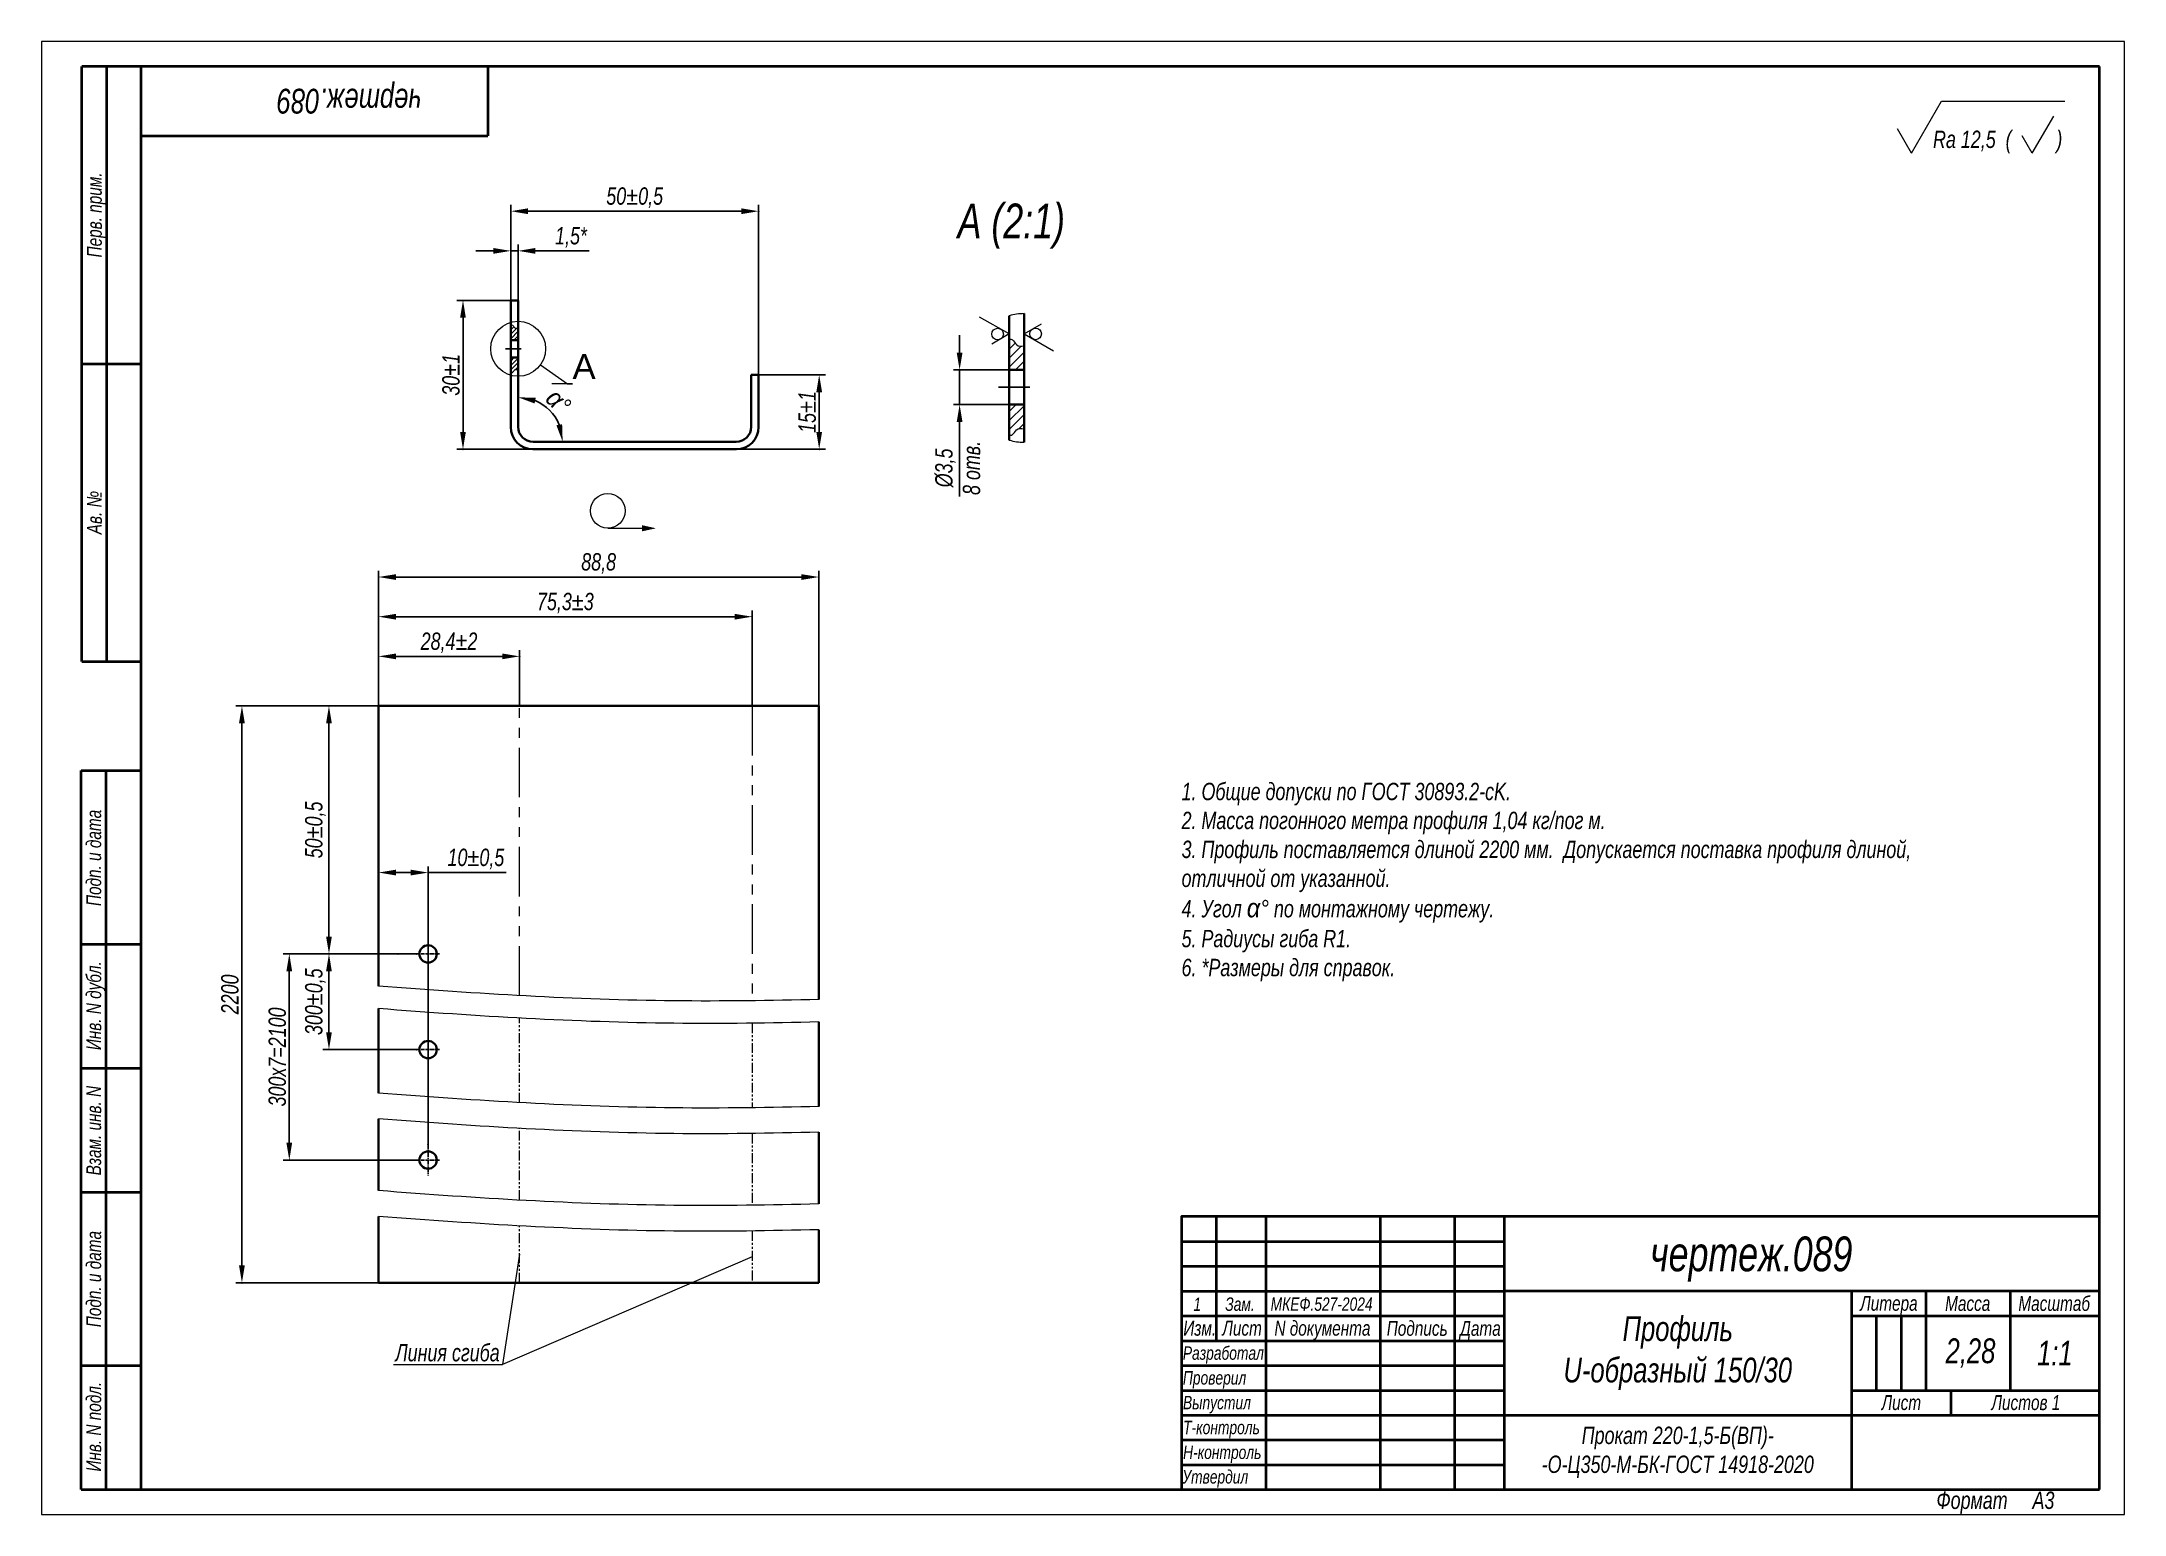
# Model space of a CAD drawing. Header units: millimetres. Extents: x 8635 to 18224, y 1761 to 2058.
# Drawn here: x 8634.8 to 9054.8, y 1761 to 2058 of the extents above; entities outside this region: 3.
import ezdxf
from ezdxf import colors
from ezdxf.entities.mleader import LeaderData, LeaderLine
from ezdxf.math import Vec2, Vec3

# ---------------------------------------------------------------- set-up
doc = ezdxf.new("R2010")
doc.units = ezdxf.units.MM
doc.linetypes.add('LT_03', pattern=[10.16, 6.35, -1.27, 1.27, -1.27])
doc.linetypes.add('LT_04', pattern=[20, 10, -2, 2, -2, 2, -2])
doc.layers.add('Layer_01', color=7, linetype='Continuous', plot=False)
for name, color, linetype, lineweight in [('Layer_02', 5, 'Continuous', 13), ('Layer_03', 1, 'Continuous', 15), ('Layer_05', 5, 'Continuous', 13), ('Layer_07', 5, 'LT_04', 15), ('Layer_08', 7, 'Continuous', 35), ('Layer_09', 6, 'Continuous', 13), ('Layer_10', 7, 'Continuous', 40)]:
    doc.layers.add(name, color=color, linetype=linetype, lineweight=lineweight)
doc.layers.add('Layer_04', color=1, linetype='LT_03')
doc.styles.get("Standard").update_dxf_attribs({"font": 'arial.ttf'})
doc.styles.add('Style_01', font='ARIALNI.TTF', dxfattribs={"width": 0.9, "height": 3.5})
doc.dimstyles.new('DimStyle_01', dxfattribs={"dimtxt": 3.5, "dimasz": 3.5, "dimexe": 1.25, "dimexo": 0, "dimtad": 1, "dimdec": 1, "dimlfac": 0.5, "dimtxsty": 'Style_01', "dimcen": 2.5, "dimazin": 3, "dimtfac": 1, "dimtdec": 1, "dimtmove": 0, "dimatfit": 3})
doc.dimstyles.new('DimStyle_02', dxfattribs={"dimtxt": 3.5, "dimasz": 3.5, "dimexe": 1.25, "dimexo": 0, "dimtad": 1, "dimdec": 1, "dimtxsty": 'Style_01', "dimcen": 0, "dimazin": 3, "dimtfac": 1, "dimtdec": 1, "dimtmove": 0, "dimatfit": 3})

# ---------------------------------------------------------------- blocks, each defined once
blk = doc.blocks.new('*D14')
at = {"layer": 'Layer_01', "color": 0}
for p in [(8779.4, 2023.82), (8729.4, 2005.82), (8779.4, 1990.82)]:
    blk.add_point(p, dxfattribs=at)
at = {"layer": 'Layer_03', "color": 0, "lineweight": -2}
for p, q in [((8729.4, 2005.82), (8729.4, 2025.07)), ((8779.4, 1990.82), (8779.4, 2025.07)), ((8732.9, 2023.82), (8775.9, 2023.82))]:
    blk.add_line(p, q, dxfattribs=at)
at = {"layer": 'Layer_03', "color": 0}
for points in [[(8732.9, 2024.4), (8732.9, 2023.23), (8729.4, 2023.82)], [(8775.9, 2024.4), (8775.9, 2023.23), (8779.4, 2023.82)]]:
    blk.add_solid(points, dxfattribs=at)
at = {"layer": 'Layer_03', "color": 0, "insert": (8754.4, 2026.55), "char_height": 3.5, "attachment_point": 5, "style": 'Style_01'}
blk.add_mtext('\\A1;50{\\A0;%%P0,5}', dxfattribs=at)
blk = doc.blocks.new('*D15')
at = {"layer": 'Layer_01', "color": 0}
for p in [(8729.4, 2005.82), (8719.78, 1975.82), (8733.9, 1975.82)]:
    blk.add_point(p, dxfattribs=at)
at = {"layer": 'Layer_03', "color": 0, "lineweight": -2}
for p, q in [((8729.4, 2005.82), (8718.53, 2005.82)), ((8719.78, 2002.32), (8719.78, 1979.32)), ((8733.9, 1975.82), (8718.53, 1975.82))]:
    blk.add_line(p, q, dxfattribs=at)
at = {"layer": 'Layer_03', "color": 0}
for points in [[(8719.19, 2002.32), (8720.36, 2002.32), (8719.78, 2005.82)], [(8719.19, 1979.32), (8720.36, 1979.32), (8719.78, 1975.82)]]:
    blk.add_solid(points, dxfattribs=at)
at = {"layer": 'Layer_03', "color": 0, "insert": (8717.37, 1990.82), "char_height": 3.5, "attachment_point": 5, "rotation": 90, "style": 'Style_01'}
blk.add_mtext('\\A1;30{\\A0;%%P1}', dxfattribs=at)
blk = doc.blocks.new('*D16')
at = {"layer": 'Layer_01', "color": 0}
for p in [(8730.9, 2015.82), (8729.4, 2005.82), (8730.9, 2005.82)]:
    blk.add_point(p, dxfattribs=at)
at = {"layer": 'Layer_03', "color": 0, "lineweight": -2}
for p, q in [((8729.4, 2005.82), (8729.4, 2017.07)), ((8730.9, 2005.82), (8730.9, 2017.07)), ((8725.9, 2015.82), (8722.4, 2015.82)), ((8729.4, 2015.82), (8730.9, 2015.82)), ((8734.4, 2015.82), (8745.21, 2015.82))]:
    blk.add_line(p, q, dxfattribs=at)
at = {"layer": 'Layer_03', "color": 0}
for points in [[(8725.9, 2016.4), (8725.9, 2015.23), (8729.4, 2015.82)], [(8734.4, 2016.4), (8734.4, 2015.23), (8730.9, 2015.82)]]:
    blk.add_solid(points, dxfattribs=at)
at = {"layer": 'Layer_03', "color": 0, "insert": (8741.56, 2018.55), "char_height": 3.5, "attachment_point": 5, "style": 'Style_01'}
blk.add_mtext('\\A1;1,5*', dxfattribs=at)
blk = doc.blocks.new('_None')
blk = doc.blocks.new('*D7')
at = {"layer": 'Layer_01', "color": 0}
for p in [(8692.75, 1924.04), (8702.75, 1924.04), (8710.46, 1874.04)]:
    blk.add_point(p, dxfattribs=at)
at = {"layer": 'Layer_03', "color": 0, "lineweight": -2}
for p, q in [((8702.75, 1924.04), (8691.5, 1924.04)), ((8692.75, 1877.54), (8692.75, 1920.54)), ((8710.46, 1874.04), (8691.5, 1874.04))]:
    blk.add_line(p, q, dxfattribs=at)
at = {"layer": 'Layer_03', "color": 0}
for points in [[(8692.17, 1920.54), (8693.33, 1920.54), (8692.75, 1924.04)], [(8692.17, 1877.54), (8693.33, 1877.54), (8692.75, 1874.04)]]:
    blk.add_solid(points, dxfattribs=at)
at = {"layer": 'Layer_03', "color": 0, "insert": (8690.01, 1899.04), "char_height": 3.5, "attachment_point": 5, "rotation": 90, "style": 'Style_01'}
blk.add_mtext('\\A1;50{\\A0;%%P0,5}', dxfattribs=at)
blk = doc.blocks.new('*D8')
at = {"layer": 'Layer_01', "color": 0}
for p in [(8692.75, 1874.04), (8710.46, 1874.04), (8710.46, 1854.74)]:
    blk.add_point(p, dxfattribs=at)
at = {"layer": 'Layer_03', "color": 0, "lineweight": -2}
for p, q in [((8710.46, 1874.04), (8691.5, 1874.04)), ((8692.75, 1858.24), (8692.75, 1870.54)), ((8710.46, 1854.74), (8691.5, 1854.74))]:
    blk.add_line(p, q, dxfattribs=at)
at = {"layer": 'Layer_03', "color": 0}
for points in [[(8692.17, 1870.54), (8693.33, 1870.54), (8692.75, 1874.04)], [(8692.17, 1858.24), (8693.33, 1858.24), (8692.75, 1854.74)]]:
    blk.add_solid(points, dxfattribs=at)
at = {"layer": 'Layer_03', "color": 0, "insert": (8690.01, 1864.39), "char_height": 3.5, "attachment_point": 5, "rotation": 90, "style": 'Style_01'}
blk.add_mtext('300%%P0,5', dxfattribs=at)
blk = doc.blocks.new('*D9')
at = {"layer": 'Layer_01', "color": 0}
for p in [(8706.64, 1874.04), (8684.75, 1832.45), (8711, 1832.45)]:
    blk.add_point(p, dxfattribs=at)
at = {"layer": 'Layer_03', "color": 0, "lineweight": -2}
for p, q in [((8706.64, 1874.04), (8683.5, 1874.04)), ((8684.75, 1870.54), (8684.75, 1835.95)), ((8711, 1832.45), (8683.5, 1832.45))]:
    blk.add_line(p, q, dxfattribs=at)
at = {"layer": 'Layer_03', "color": 0}
for points in [[(8684.17, 1870.54), (8685.33, 1870.54), (8684.75, 1874.04)], [(8684.17, 1835.95), (8685.33, 1835.95), (8684.75, 1832.45)]]:
    blk.add_solid(points, dxfattribs=at)
at = {"layer": 'Layer_03', "color": 0, "insert": (8682.34, 1853.25), "char_height": 3.5, "attachment_point": 5, "rotation": 90, "style": 'Style_01'}
blk.add_mtext('300х7=2100', dxfattribs=at)
blk = doc.blocks.new('*D17')
at = {"layer": 'Layer_01', "color": 0}
for p in [(8829.93, 1991.81), (8819.93, 1984.81), (8829.93, 1984.81)]:
    blk.add_point(p, dxfattribs=at)
at = {"layer": 'Layer_03', "color": 0, "lineweight": -2}
for p, q in [((8819.93, 1995.31), (8819.93, 1998.81)), ((8829.93, 1991.81), (8818.68, 1991.81)), ((8819.93, 1991.81), (8819.93, 1984.81)), ((8829.93, 1984.81), (8818.68, 1984.81)), ((8819.93, 1981.31), (8819.93, 1966.27))]:
    blk.add_line(p, q, dxfattribs=at)
at = {"layer": 'Layer_03', "color": 0}
for points in [[(8819.34, 1995.31), (8820.51, 1995.31), (8819.93, 1991.81)], [(8819.34, 1981.31), (8820.51, 1981.31), (8819.93, 1984.81)]]:
    blk.add_solid(points, dxfattribs=at)
at = {"layer": 'Layer_03', "color": 0, "char_height": 3.5, "attachment_point": 5, "rotation": 90, "style": 'Style_01'}
for s, insert in [('%%C3,5', (8817.08, 1972.04)), ('8 отв.', (8822.34, 1972.04))]:
    blk.add_mtext(s, dxfattribs=dict(at, insert=insert))
blk = doc.blocks.new('*D13')
at = {"layer": 'Layer_01', "color": 0}
for p in [(8730.9, 2005.82), (8730.9, 1980.32), (8738.68, 1981.81), (8733.9, 1977.32), (8774.9, 1977.32)]:
    blk.add_point(p, dxfattribs=at)
at = {"layer": 'Layer_03', "color": 0, "lineweight": -2}
blk.add_arc((8730.9, 1977.32), 8.98, 22.4857, 67.5143, dxfattribs=at)
at = {"layer": 'Layer_03', "color": 0}
for points in [[(8734.22, 1985.04), (8734.45, 1986.18), (8730.9, 1986.29)], [(8739.77, 1980.86), (8738.62, 1980.64), (8739.88, 1977.32)]]:
    blk.add_solid(points, dxfattribs=at)
at = {"layer": 'Layer_03', "color": 0, "insert": (8739.05, 1985.47), "char_height": 3.5, "attachment_point": 5, "rotation": 315, "style": 'Style_01'}
blk.add_mtext('\\A1;{\\fArial|b0|i1|c0|p34;\\H1.08333x;α\\fArial Narrow|b0|i1|c204|p34;\\H0.92308x;%%D}', dxfattribs=at)
blk = doc.blocks.new('*D11')
at = {"layer": 'Layer_01', "color": 0}
for p in [(8702.75, 1950.04), (8702.75, 1924.04), (8791.53, 1924.04)]:
    blk.add_point(p, dxfattribs=at)
at = {"layer": 'Layer_03', "color": 0, "lineweight": -2}
for p, q in [((8702.75, 1924.04), (8702.75, 1951.29)), ((8788.03, 1950.04), (8706.25, 1950.04)), ((8791.53, 1924.04), (8791.53, 1951.29))]:
    blk.add_line(p, q, dxfattribs=at)
at = {"layer": 'Layer_03', "color": 0}
for points in [[(8706.25, 1950.62), (8706.25, 1949.46), (8702.75, 1950.04)], [(8788.03, 1950.62), (8788.03, 1949.46), (8791.53, 1950.04)]]:
    blk.add_solid(points, dxfattribs=at)
at = {"layer": 'Layer_03', "color": 0, "insert": (8747.14, 1952.78), "char_height": 3.5, "attachment_point": 5, "style": 'Style_01'}
blk.add_mtext('\\A1;88,8', dxfattribs=at)
blk = doc.blocks.new('*D4')
at = {"layer": 'Layer_01', "color": 0}
for p in [(8731.19, 1934.04), (8702.75, 1924.04), (8731.19, 1924.04)]:
    blk.add_point(p, dxfattribs=at)
at = {"layer": 'Layer_03', "color": 0, "lineweight": -2}
for p, q in [((8702.75, 1924.04), (8702.75, 1935.29)), ((8706.25, 1934.04), (8727.69, 1934.04)), ((8731.19, 1924.04), (8731.19, 1935.29))]:
    blk.add_line(p, q, dxfattribs=at)
at = {"layer": 'Layer_03', "color": 0}
for points in [[(8706.25, 1934.62), (8706.25, 1933.46), (8702.75, 1934.04)], [(8727.69, 1934.62), (8727.69, 1933.46), (8731.19, 1934.04)]]:
    blk.add_solid(points, dxfattribs=at)
at = {"layer": 'Layer_03', "color": 0, "insert": (8716.97, 1936.78), "char_height": 3.5, "attachment_point": 5, "style": 'Style_01'}
blk.add_mtext('\\A1;28,4%%P2', dxfattribs=at)
blk = doc.blocks.new('*D5')
at = {"layer": 'Layer_01', "color": 0}
for p in [(8778.08, 1942.04), (8702.75, 1924.04), (8778.08, 1924.04)]:
    blk.add_point(p, dxfattribs=at)
at = {"layer": 'Layer_03', "color": 0, "lineweight": -2}
for p, q in [((8702.75, 1924.04), (8702.75, 1943.29)), ((8706.25, 1942.04), (8774.58, 1942.04)), ((8778.08, 1924.04), (8778.08, 1943.29))]:
    blk.add_line(p, q, dxfattribs=at)
at = {"layer": 'Layer_03', "color": 0}
for points in [[(8706.25, 1942.62), (8706.25, 1941.46), (8702.75, 1942.04)], [(8774.58, 1942.62), (8774.58, 1941.46), (8778.08, 1942.04)]]:
    blk.add_solid(points, dxfattribs=at)
at = {"layer": 'Layer_03', "color": 0, "insert": (8740.42, 1944.78), "char_height": 3.5, "attachment_point": 5, "style": 'Style_01'}
blk.add_mtext('\\A1;75,3%%P3', dxfattribs=at)
blk = doc.blocks.new('*D6')
at = {"layer": 'Layer_01', "color": 0}
for p in [(8702.75, 1890.44), (8702.75, 1874.04), (8712.75, 1835.57)]:
    blk.add_point(p, dxfattribs=at)
at = {"layer": 'Layer_03', "color": 0, "lineweight": -2}
for p, q in [((8702.75, 1874.04), (8702.75, 1891.69)), ((8706.25, 1890.44), (8709.25, 1890.44)), ((8712.75, 1835.57), (8712.75, 1891.69)), ((8712.75, 1890.44), (8728.5, 1890.44))]:
    blk.add_line(p, q, dxfattribs=at)
at = {"layer": 'Layer_03', "color": 0}
for points in [[(8706.25, 1891.02), (8706.25, 1889.86), (8702.75, 1890.44)], [(8709.25, 1891.02), (8709.25, 1889.86), (8712.75, 1890.44)]]:
    blk.add_solid(points, dxfattribs=at)
at = {"layer": 'Layer_03', "color": 0, "insert": (8722.38, 1893.18), "char_height": 3.5, "attachment_point": 5, "style": 'Style_01'}
blk.add_mtext('\\A1;10{\\A0;%%P0,5}', dxfattribs=at)
blk = doc.blocks.new('*D12')
at = {"layer": 'Layer_01', "color": 0}
for p in [(8779.4, 1990.82), (8774.9, 1975.82), (8791.61, 1975.82)]:
    blk.add_point(p, dxfattribs=at)
at = {"layer": 'Layer_03', "color": 0, "lineweight": -2}
for p, q in [((8779.4, 1990.82), (8792.86, 1990.82)), ((8791.61, 1987.32), (8791.61, 1979.32)), ((8774.9, 1975.82), (8792.86, 1975.82))]:
    blk.add_line(p, q, dxfattribs=at)
at = {"layer": 'Layer_03', "color": 0}
for points in [[(8791.03, 1987.32), (8792.19, 1987.32), (8791.61, 1990.82)], [(8791.03, 1979.32), (8792.19, 1979.32), (8791.61, 1975.82)]]:
    blk.add_solid(points, dxfattribs=at)
at = {"layer": 'Layer_03', "color": 0, "insert": (8789.2, 1983.32), "char_height": 3.5, "attachment_point": 5, "rotation": 90, "style": 'Style_01'}
blk.add_mtext('\\A1;15{\\A0;%%P1}', dxfattribs=at)
blk = doc.blocks.new('*D10')
at = {"layer": 'Layer_01', "color": 0}
for p in [(8702.75, 1924.04), (8675.2, 1807.7), (8702.75, 1807.7)]:
    blk.add_point(p, dxfattribs=at)
at = {"layer": 'Layer_03', "color": 0, "lineweight": -2}
for p, q in [((8702.75, 1924.04), (8673.95, 1924.04)), ((8675.2, 1920.54), (8675.2, 1811.2)), ((8702.75, 1807.7), (8673.95, 1807.7))]:
    blk.add_line(p, q, dxfattribs=at)
at = {"layer": 'Layer_03', "color": 0}
for points in [[(8674.61, 1920.54), (8675.78, 1920.54), (8675.2, 1924.04)], [(8674.61, 1811.2), (8675.78, 1811.2), (8675.2, 1807.7)]]:
    blk.add_solid(points, dxfattribs=at)
at = {"layer": 'Layer_03', "color": 0, "insert": (8672.79, 1865.87), "char_height": 3.5, "attachment_point": 5, "rotation": 90, "style": 'Style_01'}
blk.add_mtext('\\A1;2200', dxfattribs=at)

msp = doc.modelspace()

# ---------------------------------------------------------------- hatches: boundary and pattern name
at = {"layer": 'Layer_09', "ltscale": 0.2}
h = msp.add_hatch(dxfattribs=at)
h.set_pattern_fill('ANSI31', color=256, scale=0.2)
h.set_pattern_definition([(45, (1853.34777, 20.7722), (-0.449012806, 0.449012806), [])])
edge = h.paths.add_edge_path()
edge.add_spline(control_points=[(8730.9, 2000.25), (8730.61, 2000.17), (8730.16, 2000.19), (8729.8, 2000.89), (8729.53, 2000.93), (8729.4, 2000.9)], knot_values=[1.093301, 1.093301, 1.093301, 1.093301, 1.947151, 2.568054, 3.012059, 3.012059, 3.012059, 3.012059], degree=3, periodic=0)
edge.add_line((8729.4, 2000.9), (8729.4, 1997.82))
edge.add_line((8729.4, 1997.82), (8730.9, 1997.82))
edge.add_line((8730.9, 1997.82), (8730.9, 2000.25))
edge = h.paths.add_edge_path()
edge.add_line((8730.9, 1994.32), (8729.4, 1994.32))
edge.add_line((8729.4, 1994.32), (8729.4, 1991.23))
edge.add_spline(control_points=[(8729.4, 1991.23), (8729.53, 1991.21), (8729.8, 1991.24), (8730.16, 1991.95), (8730.61, 1991.96), (8730.9, 1991.89)], knot_values=[1.093301, 1.093301, 1.093301, 1.093301, 1.537306, 2.158208, 3.012059, 3.012059, 3.012059, 3.012059], degree=3, periodic=0)
edge.add_line((8730.9, 1991.89), (8730.9, 1994.32))
h = msp.add_hatch(dxfattribs=at)
h.set_pattern_fill('ANSI31', color=256, scale=0.4)
h.set_pattern_definition([(45, (-4922.1832, -1962.2828), (-0.89802561, 0.89802561), [])])
edge = h.paths.add_edge_path()
edge.add_spline(control_points=[(8832.93, 1996.67), (8832.35, 1996.51), (8831.44, 1996.55), (8830.73, 1997.96), (8830.18, 1998.03), (8829.93, 1997.97)], knot_values=[1.093301, 1.093301, 1.093301, 1.093301, 1.947151, 2.568054, 3.012059, 3.012059, 3.012059, 3.012059], degree=3, periodic=0)
edge.add_line((8829.93, 1997.97), (8829.93, 1991.81))
edge.add_line((8829.93, 1991.81), (8832.93, 1991.81))
edge.add_line((8832.93, 1991.81), (8832.93, 1996.67))
edge = h.paths.add_edge_path()
edge.add_line((8832.93, 1984.81), (8829.93, 1984.81))
edge.add_line((8829.93, 1984.81), (8829.93, 1978.64))
edge.add_spline(control_points=[(8829.93, 1978.64), (8830.18, 1978.58), (8830.73, 1978.65), (8831.44, 1980.06), (8832.35, 1980.1), (8832.93, 1979.95)], knot_values=[1.093301, 1.093301, 1.093301, 1.093301, 1.537306, 2.158208, 3.012059, 3.012059, 3.012059, 3.012059], degree=3, periodic=0)
edge.add_line((8832.93, 1979.95), (8832.93, 1984.81))

# ---------------------------------------------------------------- linework, layer by layer
at = {"layer": 'Layer_03'}
msp.add_circle((8730.9, 1996.07), 5.54, dxfattribs=at)
for centre, start, end in [((8832.93, 1992.08), 90, 105.7166), ((8832.93, 1988.31), 254.2834, 270)]:
    msp.add_arc(centre, 11.08, start, end, dxfattribs=at)
at = {"layer": 'Layer_04'}
for p, q in [((8731.5, 1996.07), (8728.34, 1996.07)), ((8834.11, 1988.31), (8827.8, 1988.31))]:
    msp.add_line(p, q, dxfattribs=at)
at = {"layer": 'Layer_04', "ltscale": 0.1}
for p, q in [((8715.04, 1874.04), (8710.46, 1874.04)), ((8715.04, 1854.74), (8710.46, 1854.74)), ((8715.04, 1832.45), (8710.46, 1832.45))]:
    msp.add_line(p, q, dxfattribs=at)
at = {"layer": 'Layer_04', "ltscale": 0.15}
for p, q in [((8712.75, 1877.16), (8712.75, 1870.93)), ((8712.75, 1857.85), (8712.75, 1851.62)), ((8712.75, 1835.57), (8712.75, 1829.34))]:
    msp.add_line(p, q, dxfattribs=at)
at = {"layer": 'Layer_07'}
for p, q in [((8731.19, 1865.62), (8731.19, 1924.04)), ((8778.08, 1924.04), (8778.08, 1864.6))]:
    msp.add_line(p, q, dxfattribs=at)
at = {"layer": 'Layer_07', "ltscale": 0.2}
for p, q in [((8731.19, 1844.04), (8731.19, 1861.09)), ((8778.08, 1860.06), (8778.08, 1843.01)), ((8731.19, 1824.38), (8731.19, 1838.85)), ((8778.08, 1837.82), (8778.08, 1823.35)), ((8731.19, 1807.7), (8731.19, 1819.19)), ((8778.08, 1818.16), (8778.08, 1807.7))]:
    msp.add_line(p, q, dxfattribs=at)
at = {"layer": 'Layer_08', "lineweight": 13, "ltscale": 0.303109}
msp.add_line((9011.88, 2035.51), (9017.94, 2046.01), dxfattribs=at)
at = {"layer": 'Layer_08', "lineweight": 13}
msp.add_line((9017.94, 2046.01), (9042.81, 2046.01), dxfattribs=at)
at = {"layer": 'Layer_08', "lineweight": 13, "ltscale": 0.216506}
msp.add_line((9036.24, 2035.51), (9040.57, 2043.01), dxfattribs=at)
at = {"layer": 'Layer_08', "lineweight": 13, "ltscale": 0.141451}
msp.add_line((9011.88, 2035.51), (9009.05, 2040.41), dxfattribs=at)
at = {"layer": 'Layer_08', "lineweight": 13, "ltscale": 0.101036}
msp.add_line((9036.24, 2035.51), (9034.22, 2039.01), dxfattribs=at)
at = {"layer": 'Layer_08'}
for p, q in [((8729.4, 2005.82), (8730.9, 2005.82)), ((8729.4, 2005.82), (8729.4, 1980.32)), ((8730.9, 2005.82), (8730.9, 1980.32)), ((8829.93, 2002.74), (8829.93, 1977.65)), ((8832.93, 2003.16), (8832.93, 1977.23)), ((8729.4, 1997.82), (8730.9, 1997.82)), ((8729.4, 1994.32), (8730.9, 1994.32)), ((8777.9, 1980.32), (8777.9, 1990.82)), ((8777.9, 1990.82), (8779.4, 1990.82)), ((8779.4, 1980.32), (8779.4, 1990.82)), ((8829.93, 1991.81), (8832.93, 1991.81)), ((8829.93, 1984.81), (8832.93, 1984.81)), ((8733.9, 1977.32), (8774.9, 1977.32)), ((8733.9, 1975.82), (8774.9, 1975.82)), ((8702.75, 1867.54), (8702.75, 1924.04)), ((8702.75, 1924.04), (8791.53, 1924.04)), ((8791.53, 1864.85), (8791.53, 1924.04)), ((8702.75, 1845.96), (8702.75, 1863.01)), ((8791.53, 1843.27), (8791.53, 1860.32)), ((8702.75, 1826.3), (8702.75, 1840.77)), ((8791.53, 1823.6), (8791.53, 1838.08)), ((8702.75, 1807.7), (8702.75, 1821.11)), ((8791.53, 1807.7), (8791.53, 1818.42)), ((8702.75, 1807.7), (8791.53, 1807.7))]:
    msp.add_line(p, q, dxfattribs=at)
for centre in [(8712.75, 1874.04), (8712.75, 1854.74), (8712.75, 1832.45)]:
    msp.add_circle(centre, 1.75, dxfattribs=at)
for centre, radius, start, end in [((8733.9, 1980.32), 4.5, 180, 270), ((8733.9, 1980.32), 3, 180, 270), ((8774.9, 1980.32), 3, 270, 0), ((8774.9, 1980.32), 4.5, 270, 0)]:
    msp.add_arc(centre, radius, start, end, dxfattribs=at)
at = {"layer": 'Layer_09'}
for p, q in [((8634.81, 2058.01), (8634.81, 1761.01)), ((9054.81, 2058.01), (8634.81, 2058.01)), ((9054.81, 1761.01), (9054.81, 2058.01)), ((8829.93, 1999.07), (8823.96, 2002.42)), ((8832.93, 1999.07), (8836.43, 2001.11)), ((8829.93, 1999.07), (8826.44, 1997)), ((8832.93, 1999.07), (8838.89, 1995.65)), ((8748.98, 1959.88), (8755.89, 1959.88)), ((8731.19, 1813.45), (8727.75, 1791.24)), ((8778.08, 1812.93), (8727.75, 1791.24)), ((8705.79, 1791.24), (8727.75, 1791.24)), ((8634.81, 1761.01), (9054.81, 1761.01))]:
    msp.add_line(p, q, dxfattribs=at)
for centre, radius in [((8827.59, 1999.04), 1.17), ((8835.26, 1999.08), 1.17), ((8748.98, 1963.39), 3.51)]:
    msp.add_circle(centre, radius, dxfattribs=at)
for points, knots in [([(8729.4, 2000.9), (8729.53, 2000.93), (8729.8, 2000.89), (8730.16, 2000.19), (8730.61, 2000.17), (8730.9, 2000.25)], [1.093301, 1.093301, 1.093301, 1.093301, 1.537306, 2.158208, 3.012059, 3.012059, 3.012059, 3.012059]), ([(8829.93, 1997.97), (8830.18, 1998.03), (8830.73, 1997.96), (8831.44, 1996.55), (8832.35, 1996.51), (8832.93, 1996.67)], [1.093301, 1.093301, 1.093301, 1.093301, 1.537306, 2.158208, 3.012059, 3.012059, 3.012059, 3.012059]), ([(8729.4, 1991.23), (8729.53, 1991.21), (8729.8, 1991.24), (8730.16, 1991.95), (8730.61, 1991.96), (8730.9, 1991.89)], [1.093301, 1.093301, 1.093301, 1.093301, 1.537306, 2.158208, 3.012059, 3.012059, 3.012059, 3.012059]), ([(8829.93, 1978.64), (8830.18, 1978.58), (8830.73, 1978.65), (8831.44, 1980.06), (8832.35, 1980.1), (8832.93, 1979.95)], [1.093301, 1.093301, 1.093301, 1.093301, 1.537306, 2.158208, 3.012059, 3.012059, 3.012059, 3.012059]), ([(8791.53, 1864.85), (8781.79, 1864.61), (8752.16, 1864.18), (8722.59, 1865.99), (8702.75, 1867.54)], [21.42411, 21.42411, 21.42411, 21.42411, 50.656258, 110.312905, 110.312905, 110.312905, 110.312905]), ([(8791.53, 1860.32), (8781.79, 1860.08), (8752.16, 1859.65), (8722.59, 1861.46), (8702.75, 1863.01)], [21.42411, 21.42411, 21.42411, 21.42411, 50.656258, 110.312905, 110.312905, 110.312905, 110.312905]), ([(8791.53, 1843.27), (8781.79, 1843.02), (8752.16, 1842.6), (8722.59, 1844.41), (8702.75, 1845.96)], [21.42411, 21.42411, 21.42411, 21.42411, 50.656258, 110.312905, 110.312905, 110.312905, 110.312905]), ([(8791.53, 1838.08), (8781.79, 1837.84), (8752.16, 1837.41), (8722.59, 1839.22), (8702.75, 1840.77)], [21.42411, 21.42411, 21.42411, 21.42411, 50.656258, 110.312905, 110.312905, 110.312905, 110.312905]), ([(8791.53, 1823.6), (8781.79, 1823.36), (8752.16, 1822.94), (8722.59, 1824.74), (8702.75, 1826.3)], [21.42411, 21.42411, 21.42411, 21.42411, 50.656258, 110.312905, 110.312905, 110.312905, 110.312905]), ([(8791.53, 1818.42), (8781.79, 1818.17), (8752.16, 1817.75), (8722.59, 1819.56), (8702.75, 1821.11)], [21.42411, 21.42411, 21.42411, 21.42411, 50.656258, 110.312905, 110.312905, 110.312905, 110.312905])]:
    msp.add_open_spline(points, degree=3, knots=knots, dxfattribs=at)
msp.add_solid([(8755.89, 1959.26), (8758.71, 1959.87), (8755.89, 1960.49)], dxfattribs=at)
at = {"layer": 'Layer_10', "linetype": 'Continuous'}
for p, q in [((9049.81, 2053.01), (8642.93, 2053.01)), ((8642.93, 1933.01), (8642.93, 2053.01)), ((8647.93, 1933.01), (8647.93, 2053.01)), ((8654.81, 2053.01), (8654.81, 1766.01)), ((8724.81, 2053.01), (8724.81, 2039.01)), ((9049.81, 1766.01), (9049.81, 2053.01)), ((8654.81, 2039.01), (8724.81, 2039.01)), ((8642.93, 1993.01), (8654.81, 1993.01)), ((8642.93, 1933.01), (8654.81, 1933.01)), ((8642.81, 1766.01), (8642.81, 1911.01)), ((8642.81, 1911.01), (8654.81, 1911.01)), ((8647.81, 1766.01), (8647.81, 1911.01)), ((8642.81, 1876.01), (8654.81, 1876.01)), ((8642.81, 1851.01), (8654.81, 1851.01)), ((8642.81, 1826.01), (8654.81, 1826.01)), ((8864.69, 1816.04), (8929.73, 1816.04)), ((8864.69, 1811.04), (8929.73, 1811.04)), ((8864.69, 1806.04), (8929.73, 1806.04)), ((9004.78, 1801.03), (9004.78, 1786.02)), ((9009.78, 1801.03), (9009.78, 1786.02)), ((8642.81, 1791.01), (8654.81, 1791.01)), ((8864.69, 1791.03), (8929.73, 1791.03)), ((8864.69, 1786.02), (8929.73, 1786.02)), ((8864.69, 1781.02), (8929.73, 1781.02)), ((8864.69, 1776.02), (8929.73, 1776.02)), ((8864.69, 1771.01), (8929.73, 1771.01)), ((8642.81, 1766.01), (8654.81, 1766.01)), ((8654.81, 1766.01), (9049.81, 1766.01))]:
    msp.add_line(p, q, dxfattribs=at)
for points in [[(9049.81, 1821.05), (8864.69, 1821.05), (8864.69, 1766.01)], [(8871.69, 1821.05), (8871.69, 1796.03)], [(8881.7, 1821.05), (8881.7, 1766.01)], [(8904.71, 1821.05), (8904.71, 1766.01)], [(8919.72, 1821.05), (8919.72, 1766.01)], [(8929.73, 1821.05), (8929.73, 1766.01)], [(9049.81, 1806.04), (8929.73, 1806.04)], [(8999.78, 1806.04), (8999.78, 1766.01)], [(9014.79, 1806.04), (9014.79, 1786.02)], [(9031.8, 1806.04), (9031.8, 1786.02)], [(9031.8, 1806.04), (9031.8, 1786.02)], [(8864.69, 1801.03), (8929.73, 1801.03)], [(8999.78, 1801.03), (9049.81, 1801.03)], [(8864.69, 1796.03), (8929.73, 1796.03)], [(8999.78, 1786.02), (9049.81, 1786.02)], [(9019.79, 1786.02), (9019.79, 1781.02)], [(8929.73, 1781.02), (9049.81, 1781.02)]]:
    msp.add_lwpolyline(points, dxfattribs=at)

# ---------------------------------------------------------------- texts
at = {"layer": 'Layer_02', "insert": (8813.5, 2020.8), "char_height": 7, "width": 40, "attachment_point": 4, "style": 'Style_01'}
msp.add_mtext('   А (2:1)', dxfattribs=at)
at = {"layer": 'Layer_03', "width": 37, "attachment_point": 5, "style": 'Style_01'}
for insert, char_height in [((17332.19, 2042.01), 3.5), ((18224.28, 2042.13), 3.5), ((17783.64, 2040.63), 6)]:
    msp.add_mtext('{\\fCalibri|b0|i0|c204;\\c0;^J', dxfattribs=dict(at, insert=insert, char_height=char_height))
at = {"layer": 'Layer_05', "linetype": 'Continuous', "style": 'Style_01', "width": 0.9}
msp.add_text('чертеж.089', height=5, rotation=180, dxfattribs=at).set_placement((8711.43, 2048.51))
for s, height, p in [('Rа 12,5  (         )', 3.5, (9016.23, 2036.57)), ('чертеж.089', 7, (8959.18, 1810.04)), ('1', 2.7, (8867.08, 1802.04)), ('Зам.', 2.7, (8873.5, 1802.05)), ('МКЕФ.527-2024', 2.7, (8882.65, 1802.06)), ('Изм.', 3, (8865.04, 1797.04)), ('Лист', 3, (8872.92, 1797.05)), ('N документа', 3, (8883.42, 1797.05)), ('Подпись', 3, (8906.07, 1797.03)), ('Дата', 3, (8920.86, 1797.02)), ('Разработал', 2.7, (8864.95, 1792.19)), ('Проверил', 2.7, (8864.96, 1787.19)), ('Выпустил', 2.7, (8864.97, 1782.2)), ('Т-контроль', 2.7, (8865, 1777.18)), ('Н-контроль', 2.7, (8865, 1772.18)), ('Утвердил', 2.7, (8864.83, 1767.23))]:
    msp.add_text(s, height=height, dxfattribs=at).set_placement(p)
at = {"layer": 'Layer_05', "linetype": 'Continuous', "lineweight": 25, "style": 'Style_01', "width": 0.9}
for s, p in [('Перв. прим.', (8646.93, 2014.49)), ('Ав. №', (8646.93, 1958.67)), ('Подп. и дата', (8646.81, 1883.69)), ('Инв. N дубл.', (8646.81, 1854.63)), ('Взам. инв. N', (8646.8, 1829.37)), ('Подп. и дата', (8646.81, 1798.75)), ('Инв. N подл.', (8646.81, 1769.64))]:
    msp.add_text(s, height=3, rotation=90, dxfattribs=at).set_placement(p)
for s, p in [('Литера', (9001.55, 1802.07)), ('Масса', (9018.67, 1802.04)), ('Масштаб', (9033.44, 1802.04)), ('Лист ', (9005.86, 1782.05)), ('Листов 1', (9028.02, 1782.05))]:
    msp.add_text(s, height=3, dxfattribs=at).set_placement(p)
at = {"layer": 'Layer_05', "ltscale": 0.04, "style": 'Style_01', "width": 0.9}
msp.add_text('Линия сгиба', height=3.5, dxfattribs=at).set_placement((8706.15, 1791.87))
at = {"layer": 'Layer_05', "insert": (8864.69, 1908.54), "char_height": 3.5, "attachment_point": 1, "style": 'Style_01'}
msp.add_mtext_dynamic_manual_height_columns('1. Общие допуски по ГОСТ 30893.2-сK.\\P2. Масса погонного метра профиля 1,04 кг/пог м.\\P3. Профиль поставляется длиной 2200 мм.  Допускается поставка профиля длиной, отличной от указанной.\\P\\pxb0.25,ql;4. Угол {\\fArial|b0|i1|c0|p34;\\H1.08333x;α\\fArial Narrow|b0|i1|c204|p34;\\H0.92308x;%%D по монтажному чертежу.}\\P5. Радиусы гиба R1.\\P6. *Размеры для справок.', width=149.6144, gutter_width=70, heights=[66.33], dxfattribs=at)
at = {"layer": 'Layer_05', "linetype": 'Continuous', "attachment_point": 5, "style": 'Style_01'}
for s, insert, char_height, width in [('Профиль ^JU-образный 150/30', (8964.75, 1793.53), 5, 70.0467), ('2,28', (9023.79, 1793.53), 5, 18.012), ('1:1', (9040.8, 1793.53), 5, 18.012), ('Прокат 220-1,5-Б(ВП)-\\P-О-Ц350-М-БК-ГОСТ 14918-2020', (8964.75, 1773.52), 3.5, 70.0467)]:
    msp.add_mtext(s, dxfattribs=dict(at, insert=insert, char_height=char_height, width=width))
at = {"layer": 'Layer_05', "linetype": 'Continuous', "lineweight": 25, "insert": (9016.91, 1765.6), "char_height": 3.5, "width": 32.9515, "attachment_point": 1, "style": 'Style_01'}
msp.add_mtext('Формат     А3', dxfattribs=at)

# ---------------------------------------------------------------- dimensions: what is measured, and where the dimension line sits
at = {"layer": 'Layer_03'}
for base, p1, p2, text, picture, middle in [((8779.4, 2023.82), (8729.4, 2005.82), (8779.4, 1990.82), '<>{\\A0;%%P0,5}', '*D14', (8754.4, 2026.55)), ((8730.9, 2015.82), (8729.4, 2005.82), (8730.9, 2005.82), '<>*', '*D16', (8741.56, 2018.55)), ((8778.08, 1942.04), (8702.75, 1924.04), (8778.08, 1924.04), '<>%%P3', '*D5', (8740.42, 1944.78)), ((8731.19, 1934.04), (8702.75, 1924.04), (8731.19, 1924.04), '<>%%P2', '*D4', (8716.97, 1936.78))]:
    dim = msp.add_linear_dim(base=base, p1=p1, p2=p2, text=text, dimstyle='DimStyle_02', dxfattribs=at)
    dim.commit()
    dim.dimension.update_dxf_attribs({"geometry": picture, "text_midpoint": middle})
for base, p1, p2, text, dimstyle, picture, middle in [((8719.78, 1975.82), (8729.4, 2005.82), (8733.9, 1975.82), '<>{\\A0;%%P1}', 'DimStyle_02', '*D15', (8717.37, 1990.82)), ((8819.93, 1984.81), (8829.93, 1991.81), (8829.93, 1984.81), '%%C<>\\X8 отв.', 'DimStyle_01', '*D17', (8819.93, 1972.04)), ((8791.61, 1975.82), (8779.4, 1990.82), (8774.9, 1975.82), '<>{\\A0;%%P1}', 'DimStyle_02', '*D12', (8789.2, 1983.32)), ((8675.2, 1807.7), (8702.75, 1924.04), (8702.75, 1807.7), '2200', 'DimStyle_02', '*D10', (8672.79, 1865.87)), ((8692.75, 1924.04), (8710.46, 1874.04), (8702.75, 1924.04), '<>{\\A0;%%P0,5}', 'DimStyle_02', '*D7', (8690.01, 1899.04)), ((8684.75, 1832.45), (8706.64, 1874.04), (8711, 1832.45), '300х7=2100', 'DimStyle_01', '*D9', (8682.34, 1853.25)), ((8692.75, 1874.04), (8710.46, 1854.74), (8710.46, 1874.04), '300%%P0,5', 'DimStyle_01', '*D8', (8690.01, 1864.39))]:
    dim = msp.add_linear_dim(base=base, p1=p1, p2=p2, angle=90, text=text, dimstyle=dimstyle, dxfattribs=at)
    dim.commit()
    dim.dimension.update_dxf_attribs({"geometry": picture, "text_midpoint": middle})
dim = msp.add_angular_dim_2l(base=(8738.68, 1981.81), line1=((8733.9, 1977.32), (8774.9, 1977.32)), line2=((8730.9, 2005.82), (8730.9, 1980.32)), text='{\\fArial|b0|i1|c0|p34;\\H1.08333x;α\\fArial Narrow|b0|i1|c204|p34;\\H0.92308x;%%D}', dimstyle='DimStyle_02', dxfattribs=at)
dim.commit()
dim.dimension.update_dxf_attribs({"geometry": '*D13', "text_midpoint": (8739.05, 1985.47)})
dim = msp.add_linear_dim(base=(8702.75, 1950.04), p1=(8791.53, 1924.04), p2=(8702.75, 1924.04), dimstyle='DimStyle_02', dxfattribs=at)
dim.commit()
dim.dimension.update_dxf_attribs({"geometry": '*D11', "text_midpoint": (8747.14, 1952.78)})
dim = msp.add_linear_dim(base=(8702.75, 1890.44), p1=(8712.75, 1835.57), p2=(8702.75, 1874.04), text='<>{\\A0;%%P0,5}', dimstyle='DimStyle_02', dxfattribs=at)
dim.commit()
dim.dimension.update_dxf_attribs({"geometry": '*D6', "text_midpoint": (8722.38, 1890.44), "dimtype": 160})

# ---------------------------------------------------------------- leaders
ml = msp.add_multileader_mtext('Standard', dxfattribs=at)
ml.set_content('А', color=256)
ml.set_leader_properties(color=256, linetype='ByLayer', lineweight=-1)
ml.set_arrow_properties(name='NONE')
ml.build(insert=Vec2(0, 0))
ml.multileader.update_dxf_attribs({"text_left_attachment_type": 6, "text_right_attachment_type": 6, "dogleg_length": 1, "arrow_head_size": 3.5})
ctx = ml.context
ctx.base_point, ctx.char_height, ctx.arrow_head_size, ctx.landing_gap_size, ctx.plane_origin = Vec3(8741.87, 1989), 5, 3.5, 0, Vec3(8730.9, 1996.07)
ctx.left_attachment, ctx.right_attachment = 6, 6
notes = []
notes.append((ctx, [(0, (1, 1, 0), (8740.87, 1989), (1, 0), 1, [(0, [(8735.42, 1992.86)], 0, [])])]))
ctx.mtext.insert, ctx.mtext.flow_direction = Vec3(8741.87, 1995), 5
for ctx, leaders in notes:
    for number, flags, end, landing, length, lines in leaders:
        leader = LeaderData()
        leader.index, (leader.has_last_leader_line, leader.has_dogleg_vector, leader.attachment_direction) = number, flags
        leader.last_leader_point, leader.dogleg_vector, leader.dogleg_length = Vec3(end), Vec3(landing), length
        for number, points, colour, breaks in lines:
            line = LeaderLine()
            line.index, line.vertices, line.color, line.breaks = number, Vec3.list(points), colors.encode_raw_color(colour), breaks
            leader.lines.append(line)
        ctx.leaders.append(leader)

doc.saveas('drawing.dxf')
